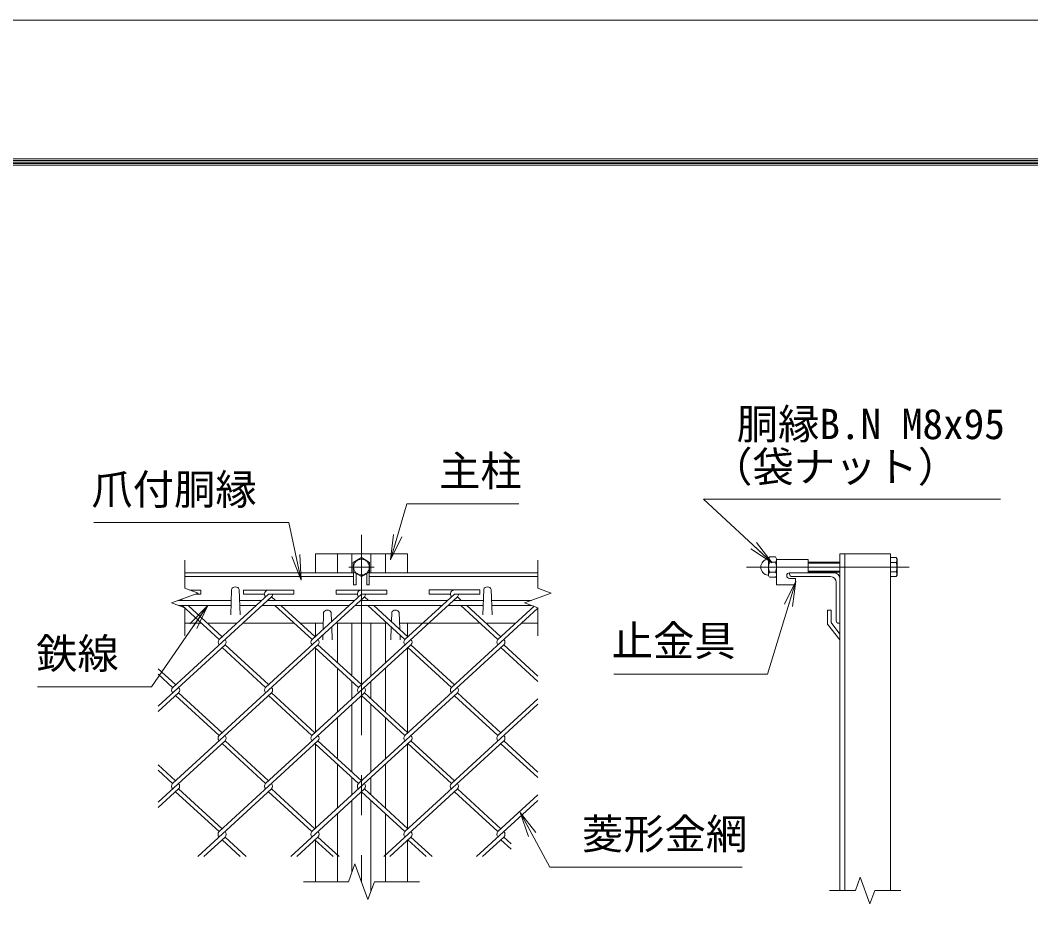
# Model space of a CAD drawing. Units: millimetres, scale not verified. Extents: x -4210 to 4210, y -2972 to 2972.
# Drawn here: x 757 to 2361, y 1545 to 2972 of the extents above; entities that cross this region are included whole.
import ezdxf
from ezdxf.enums import TextEntityAlignment as Align

# ---------------------------------------------------------------- set-up
doc = ezdxf.new("R2010")
doc.units = ezdxf.units.MM
doc.header["$LTSCALE"] = 10
doc.linetypes.add('USER1', pattern=[50.8, 31.75, -6.35, 6.35, -6.35])
for name, color, linetype, lineweight in [('0-0_D-STR1', 1, 'Continuous', 18), ('0-1_D-BMK', 2, 'USER1', 13), ('0-2_D-STR-DIM', 7, 'Continuous', 13), ('0-3_D-STR3', 3, 'Continuous', 13), ('0-6_D-STR-TXT', 7, 'Continuous', 13), ('0-7_0', 7, 'Continuous', 18), ('0-9_D-STR2', 7, 'Continuous', 13), ('0-B_D-TTL', 7, 'Continuous', 18)]:
    doc.layers.add(name, color=color, linetype=linetype, lineweight=lineweight)
doc.styles.add('ＭＳ ゴシック', font='')
doc.styles.get('ＭＳ ゴシック').set_extended_font_data('MS Gothic')

# ---------------------------------------------------------------- blocks, each defined once
blk = doc.blocks.new('_Open')
at = {"layer": '0-7_0'}
blk.add_line((-10, 1.667), (0, 0), dxfattribs=at)
blk.add_lwpolyline([(-10, -1.667), (0, 0), (-10, 0)], dxfattribs=at)

msp = doc.modelspace()

# ---------------------------------------------------------------- linework, layer by layer
at = {"layer": '0-0_D-STR1'}
for p, q in [((1225.93, 2125.1), (1371.93, 2125.1)), ((1225.93, 2095.1), (1225.93, 2125.1)), ((1260.93, 2095.1), (1260.93, 2125.1)), ((1283.93, 2125.1), (1283.93, 2095.1)), ((1313.93, 2125.1), (1313.93, 2095.1)), ((1336.93, 2095.1), (1336.93, 2125.1)), ((1371.93, 2095.1), (1371.93, 2125.1)), ((2058.25, 1591.15), (2058.25, 2125.1)), ((2058.25, 2125.1), (2138.25, 2125.1)), ((2066.25, 1591.15), (2066.25, 2125.1)), ((2138.25, 1591.15), (2138.25, 2125.1)), ((1018.93, 2095.1), (1286.43, 2095.1)), ((1018.93, 2089.1), (1286.43, 2089.1)), ((1311.43, 2095.1), (1578.93, 2095.1)), ((1311.43, 2089.1), (1578.93, 2089.1)), ((1978.25, 2095.1), (2048.25, 2095.1)), ((1978.25, 2093.1), (1978.25, 2095.1)), ((1982.25, 2089.1), (2043.25, 2089.1)), ((2058.25, 2085.1), (2058.25, 2015.1)), ((1092.93, 2068.84), (1091.53, 2028.59)), ((1104.93, 2068.84), (1106.34, 2028.59)), ((1492.93, 2068.84), (1491.53, 2028.59)), ((1504.93, 2068.84), (1506.34, 2028.59)), ((2052.25, 2080.1), (2052.25, 2019.1)), ((1238.93, 2031.86), (1238.01, 2005.39)), ((1250.93, 2031.86), (1251.43, 2017.69)), ((1346.93, 2031.86), (1346.45, 2017.88)), ((1358.93, 2031.86), (1359.85, 2005.59)), ((2038.25, 2035.86), (2038.25, 2013.86)), ((2044.25, 2035.86), (2038.25, 2035.86)), ((2044.25, 2035.86), (2044.25, 2016.1)), ((1018.93, 2015.1), (1045.12, 2015.1)), ((1054.57, 2015.1), (1101.15, 2015.1)), ((1110.62, 2015.1), (1192.57, 2015.1)), ((1202.02, 2015.1), (1238.35, 2015.1)), ((1225.93, 1994.33), (1225.93, 2015.1)), ((1251.71, 2009.49), (1252.43, 1988.86)), ((1340, 2015.1), (1257.84, 2015.1)), ((1260.93, 1952.46), (1260.93, 2015.1)), ((1283.93, 2015.1), (1283.93, 1931.38)), ((1313.93, 2015.1), (1313.93, 1931.38)), ((1336.93, 1952.46), (1336.93, 2015.1)), ((1346.15, 2009.46), (1345.43, 1988.86)), ((1487.46, 2015.1), (1359.52, 2015.1)), ((1371.93, 1994.52), (1371.93, 2015.1)), ((1543.52, 2015.1), (1496.93, 2015.1)), ((1578.93, 2015.1), (1552.99, 2015.1)), ((2038.25, 2013.86), (2058.25, 1988.86)), ((2044.25, 2016.1), (2058.25, 1998)), ((2056.25, 2015.1), (2058.25, 2015.1)), ((1237.71, 1996.65), (1237.43, 1988.86)), ((1360.16, 1996.63), (1360.43, 1988.86)), ((1225.93, 1842.06), (1225.93, 1975.85)), ((1371.93, 1842.06), (1371.93, 1975.85)), ((1260.93, 1874.14), (1260.93, 1943.78)), ((1336.93, 1874.14), (1336.93, 1943.78)), ((1283.93, 1922.7), (1283.93, 1895.21)), ((1313.93, 1922.7), (1313.93, 1895.21)), ((1283.93, 1886.53), (1283.93, 1778.9)), ((1313.93, 1886.53), (1313.93, 1778.9)), ((1260.93, 1799.98), (1260.93, 1865.45)), ((1336.93, 1799.98), (1336.93, 1865.45)), ((1225.93, 1689.58), (1225.93, 1823.37)), ((1371.93, 1689.58), (1371.93, 1823.37)), ((1260.93, 1721.66), (1260.93, 1791.3)), ((1336.93, 1721.66), (1336.93, 1791.3)), ((1283.93, 1770.22), (1283.93, 1742.73)), ((1313.93, 1770.22), (1313.93, 1742.73)), ((1283.93, 1734.05), (1283.93, 1620.27)), ((1313.93, 1734.05), (1313.93, 1589.93)), ((1260.93, 1605.1), (1260.93, 1712.98)), ((1336.93, 1605.1), (1336.93, 1712.98)), ((1225.93, 1605.1), (1225.93, 1670.89)), ((1371.93, 1605.1), (1371.93, 1670.89))]:
    msp.add_line(p, q, dxfattribs=at)
for centre, radius, start, end in [((1982.25, 2093.1), 4, 180, 270), ((2043.25, 2080.1), 9, 0, 90), ((2048.25, 2085.1), 10, 0, 90), ((1098.93, 2066.34), 6.5, 22.61986, 157.38014), ((1498.93, 2066.34), 6.5, 22.61986, 157.38014), ((1244.93, 2029.36), 6.5, 22.61986, 157.38014), ((1352.93, 2029.36), 6.5, 22.61986, 157.38014), ((2056.25, 2019.1), 4, 180, 270)]:
    msp.add_arc(centre, radius, start, end, dxfattribs=at)
at = {"layer": '0-1_D-BMK'}
for p, q in [((1298.93, 2155.1), (1298.93, 1605.1)), ((1318.93, 2104.1), (1278.93, 2104.1)), ((1909.78, 2104.1), (2168.25, 2104.1))]:
    msp.add_line(p, q, dxfattribs=at)
at = {"layer": '0-2_D-STR-DIM'}
for p, q in [((1018.93, 2115.1), (1018.93, 2070.49)), ((1578.93, 2115.1), (1578.93, 2070.49)), ((1040.08, 2062.8), (1018.93, 2070.49)), ((997.79, 2047.4), (1040.08, 2062.8)), ((1018.93, 2039.71), (997.79, 2047.4)), ((1018.93, 2039.71), (1018.93, 1995.1)), ((1578.93, 2039.71), (1578.93, 1995.1)), ((1278.41, 1605.1), (1288.67, 1633.29)), ((1288.67, 1633.29), (1309.2, 1576.91)), ((1278.41, 1605.1), (1206.93, 1605.1)), ((1309.2, 1576.91), (1319.46, 1605.1)), ((1390.93, 1605.1), (1319.46, 1605.1)), ((2090.55, 1612.3), (2082.85, 1591.15)), ((2105.94, 1570.01), (2090.55, 1612.3)), ((2041.75, 1591.15), (2082.85, 1591.15)), ((2113.64, 1591.15), (2105.94, 1570.01)), ((2113.64, 1591.15), (2154.75, 1591.15))]:
    msp.add_line(p, q, dxfattribs=at)
msp.add_lwpolyline([(1578.93, 2039.71), (1557.79, 2047.4), (1600.08, 2062.8), (1578.93, 2070.49)], dxfattribs=at)
at = {"layer": '0-3_D-STR3'}
for p, q in [((1955.75, 2120.3), (1946.75, 2120.3)), ((2138.25, 2119.11), (2147.45, 2119.11)), ((2138.25, 2119.11), (2138.25, 2089.09)), ((2148.85, 2116.7), (2147.45, 2119.11)), ((1944.75, 2116.57), (1944.75, 2091.88)), ((1944.75, 2116.57), (1944.75, 2091.88)), ((1946.75, 2112.2), (1955.75, 2112.2)), ((1957.75, 2116.57), (1957.75, 2091.88)), ((1957.75, 2116.57), (1957.75, 2091.88)), ((1957.75, 2116.1), (2007.75, 2116.1)), ((1957.75, 2116.1), (1957.75, 2076.1)), ((2007.75, 2116.1), (2007.75, 2095.1)), ((2058.25, 2112.1), (2007.75, 2112.1)), ((2058.25, 2110.6), (2007.75, 2110.6)), ((2138.25, 2111.61), (2147.45, 2111.61)), ((2148.85, 2116.7), (2148.85, 2091.5)), ((1286.43, 2096.31), (1286.43, 2076.1)), ((1290.43, 2094), (1290.43, 2076.1)), ((1307.43, 2094), (1307.43, 2076.1)), ((1311.43, 2096.31), (1311.43, 2076.1)), ((1946.75, 2096), (1955.75, 2096)), ((1955.75, 2087.9), (1946.75, 2087.9)), ((1978.25, 2095.1), (2007.75, 2095.1)), ((1978.25, 2086.1), (1987.75, 2086.1)), ((1987.75, 2086.1), (1987.75, 2076.1)), ((2058.25, 2097.6), (2007.75, 2097.6)), ((2058.25, 2096.1), (2007.75, 2096.1)), ((2138.25, 2096.59), (2147.45, 2096.59)), ((2138.25, 2089.09), (2147.45, 2089.09)), ((2148.85, 2091.5), (2147.45, 2089.09)), ((1286.43, 2076.1), (1290.43, 2076.1)), ((1307.43, 2076.1), (1311.43, 2076.1)), ((1957.75, 2076.1), (1987.75, 2076.1)), ((1008.61, 2051.34), (1092.32, 2051.34)), ((1008.95, 2043.34), (1092.05, 2043.34)), ((1105.55, 2051.34), (1140.7, 2051.34)), ((1105.82, 2043.34), (1131.97, 2043.34)), ((1141.45, 2043.34), (1279.43, 2043.34)), ((1150.18, 2051.34), (1288.16, 2051.34)), ((1288.66, 2043.34), (1426.88, 2043.34)), ((1297.39, 2051.34), (1435.61, 2051.34)), ((1436.12, 2043.34), (1492.05, 2043.34)), ((1444.85, 2051.34), (1492.32, 2051.34)), ((1505.55, 2051.34), (1568.61, 2051.34)), ((1505.82, 2043.34), (1568.95, 2043.34))]:
    msp.add_line(p, q, dxfattribs=at)
msp.add_lwpolyline([(1311.93, 2111.61), (1298.93, 2119.11), (1285.93, 2111.61), (1285.93, 2096.59), (1298.93, 2089.09), (1311.93, 2096.59)], close=True, dxfattribs=at)
msp.add_circle((1298.93, 2104.1), 12.5, dxfattribs=at)
for centre, radius, start, end in [((1945.75, 2104.1), 13, 97.16806, 262.83194), ((1944, 2117.99), 1, 277.16806, 350.16084), ((1949.82, 2116.25), 5.08, 127.21089, 232.78911), ((1952.67, 2116.25), 5.08, 307.21089, 52.78911), ((2141.97, 2115.36), 6.64, 325.61585, 34.38415), ((1962.15, 2104.1), 17.4, 152.26063, 207.73937), ((1940.34, 2104.1), 17.4, 332.26063, 27.73937), ((2123.78, 2104.1), 24.84, 342.4121, 17.5879), ((1944, 2090.21), 1, 16.57981, 82.83194), ((1949.84, 2091.95), 5.1, 127.42505, 232.57495), ((1952.65, 2091.95), 5.1, 307.42505, 52.57495), ((1978.25, 2090.6), 4.5, 90, 270), ((2141.97, 2092.84), 6.64, 325.61585, 34.38415)]:
    msp.add_arc(centre, radius, start, end, dxfattribs=at)
at = {"layer": '0-6_D-STR-TXT'}
for points in [[(1548.52, 2204.61), (1371.2, 2204.61), (1345.74, 2117.47)], [(2312.91, 2211.99), (1841.94, 2211.99), (1949.17, 2112.34)], [(874.43, 2174.97), (1183.47, 2174.97), (1202.97, 2085.39)], [(1699.35, 1934.55), (1943.17, 1934.55), (1987.49, 2079.71)], [(784.96, 1914.21), (965.83, 1914.21), (1053.83, 2041.7)], [(1903.18, 1628.19), (1597.69, 1628.19), (1551.8, 1713.27)]]:
    msp.add_lwpolyline(points, dxfattribs=at)
at = {"layer": '0-9_D-STR2'}
for p, q in [((1156.32, 2056.98), (999.41, 1913.19)), ((1015.01, 2051.34), (1013.19, 2053.01)), ((1026.56, 2067.72), (1044.13, 2067.72)), ((1036.01, 2061.32), (1044.13, 2061.32)), ((1044.13, 2061.32), (1044.13, 2067.72)), ((1151.59, 2061.32), (1073.12, 1989.42)), ((1111.59, 2061.32), (1111.59, 2067.72)), ((1111.59, 2067.72), (1191.59, 2067.72)), ((1111.59, 2061.32), (1145.16, 2061.32)), ((1303.66, 2057.08), (1146.74, 1913.3)), ((1151.59, 2061.32), (1191.59, 2061.32)), ((1153, 2051.34), (1151.59, 2052.64)), ((1162.47, 2051.34), (1156.32, 2056.98)), ((1191.59, 2061.32), (1191.59, 2067.72)), ((1299.04, 2061.32), (1220.58, 1989.42)), ((1259.04, 2061.32), (1259.04, 2067.72)), ((1259.04, 2067.72), (1339.04, 2067.72)), ((1259.04, 2061.32), (1292.62, 2061.32)), ((1451.11, 2057.08), (1294.2, 1913.3)), ((1300.45, 2051.34), (1298.92, 2052.74)), ((1299.04, 2061.32), (1339.04, 2061.32)), ((1309.92, 2051.34), (1303.66, 2057.08)), ((1339.04, 2061.32), (1339.04, 2067.72)), ((1446.61, 2061.42), (1368.03, 1989.42)), ((1406.61, 2061.42), (1406.61, 2067.82)), ((1406.61, 2067.82), (1486.61, 2067.82)), ((1406.61, 2061.42), (1440.18, 2061.42)), ((1447.91, 2051.34), (1446.38, 2052.74)), ((1446.61, 2061.42), (1486.61, 2061.42)), ((1457.38, 2051.34), (1451.11, 2057.08)), ((1486.61, 2061.42), (1486.61, 2067.82)), ((1073.12, 1989.42), (1014.27, 2043.34)), ((1077.86, 1993.76), (1023.74, 2043.34)), ((1220.58, 1989.42), (1161.73, 2043.34)), ((1225.31, 1993.76), (1171.2, 2043.34)), ((1368.03, 1989.42), (1309.18, 2043.34)), ((1372.77, 1993.76), (1318.65, 2043.34)), ((1578.93, 2038.87), (1441.76, 1913.18)), ((1515.49, 1989.42), (1456.64, 2043.34)), ((1520.22, 1993.76), (1466.11, 2043.34)), ((1572.81, 2041.94), (1515.49, 1989.42)), ((1082.49, 1980.86), (976.43, 1883.68)), ((1229.93, 1980.84), (1073.01, 1837.06)), ((1146.74, 1913.3), (1077.75, 1976.51)), ((1151.48, 1917.64), (1082.49, 1980.86)), ((1377.39, 1980.84), (1220.47, 1837.06)), ((1294.2, 1913.3), (1225.21, 1976.51)), ((1298.93, 1917.64), (1229.94, 1980.86)), ((1524.84, 1980.84), (1367.93, 1837.06)), ((1441.76, 1913.18), (1372.65, 1976.5)), ((1446.5, 1917.52), (1377.39, 1980.84)), ((1578.93, 1922.6), (1520.11, 1976.5)), ((1578.93, 1931.28), (1524.84, 1980.84)), ((1004.02, 1917.64), (976.43, 1942.92)), ((999.29, 1913.3), (976.43, 1934.24)), ((1008.76, 1904.62), (976.43, 1874.99)), ((1156.22, 1904.62), (999.29, 1760.82)), ((1073.01, 1837.06), (1004.02, 1900.28)), ((1077.75, 1841.4), (1008.76, 1904.62)), ((1303.67, 1904.62), (1146.74, 1760.82)), ((1220.47, 1837.06), (1151.48, 1900.28)), ((1225.21, 1841.4), (1156.22, 1904.62)), ((1451.11, 1904.6), (1294.2, 1760.82)), ((1367.93, 1837.06), (1298.93, 1900.28)), ((1372.66, 1841.4), (1303.67, 1904.62)), ((1515.37, 1837.05), (1446.79, 1899.89)), ((1520.11, 1841.39), (1451.11, 1904.6)), ((1578.93, 1895.29), (1515.37, 1837.05)), ((1578.93, 1886.61), (1441.65, 1760.82)), ((1082.49, 1828.38), (976.43, 1731.2)), ((1229.94, 1828.38), (1073.01, 1684.58)), ((1151.48, 1765.16), (1082.49, 1828.38)), ((1377.4, 1828.38), (1220.47, 1684.58)), ((1298.93, 1765.16), (1229.94, 1828.38)), ((1524.84, 1828.37), (1367.93, 1684.58)), ((1446.39, 1765.16), (1377.4, 1828.38)), ((1578.93, 1778.8), (1524.84, 1828.37)), ((1146.74, 1760.82), (1077.75, 1824.04)), ((1294.2, 1760.82), (1225.62, 1823.66)), ((1441.65, 1760.82), (1372.66, 1824.04)), ((1578.93, 1770.12), (1520.11, 1824.02)), ((1004.02, 1765.16), (976.43, 1790.44)), ((999.29, 1760.82), (976.43, 1781.76)), ((1008.76, 1752.14), (976.43, 1722.52)), ((1077.75, 1688.92), (1008.76, 1752.14)), ((1156.22, 1752.14), (1039.41, 1645.1)), ((1225.21, 1688.92), (1156.21, 1752.14)), ((1303.67, 1752.14), (1186.86, 1645.1)), ((1372.66, 1688.92), (1303.67, 1752.14)), ((1451.13, 1752.14), (1334.32, 1645.1)), ((1520.12, 1688.92), (1451.13, 1752.14)), ((1073.01, 1684.58), (1004.02, 1747.8)), ((1220.47, 1684.58), (1151.48, 1747.8)), ((1367.93, 1684.58), (1298.93, 1747.8)), ((1515.38, 1684.58), (1446.39, 1747.8)), ((1578.93, 1734.13), (1481.77, 1645.1)), ((1578.93, 1742.81), (1515.38, 1684.58)), ((1082.49, 1675.9), (1048.88, 1645.1)), ((1106.62, 1645.1), (1077.75, 1671.56)), ((1116.1, 1645.1), (1082.49, 1675.9)), ((1229.94, 1675.9), (1196.34, 1645.1)), ((1254.08, 1645.1), (1225.21, 1671.56)), ((1263.55, 1645.1), (1229.94, 1675.9)), ((1377.4, 1675.9), (1343.79, 1645.1)), ((1401.53, 1645.1), (1372.66, 1671.56)), ((1411.01, 1645.1), (1377.4, 1675.9)), ((1524.85, 1675.9), (1491.25, 1645.1)), ((1536.43, 1656.6), (1520.12, 1671.56)), ((1536.43, 1665.29), (1524.85, 1675.9))]:
    msp.add_line(p, q, dxfattribs=at)
for centre, start, end in [((1151.59, 2061.32), 95, 222.5), ((1151.59, 2061.32), 317.5, 0), ((1299.04, 2061.32), 85, 222.5), ((1299.04, 2061.32), 317.5, 0), ((1446.61, 2061.42), 85, 222.5), ((1446.5, 2061.32), 317.5, 0.89905), ((1077.86, 1985.08), 137.5, 222.5), ((1077.86, 1985.08), 317.5, 42.5), ((1225.31, 1985.08), 137.5, 222.5), ((1225.31, 1985.08), 317.5, 42.5), ((1372.77, 1985.08), 137.5, 222.5), ((1372.77, 1985.08), 317.5, 42.5), ((1520.22, 1985.08), 137.5, 222.5), ((1520.22, 1985.08), 317.5, 42.5), ((1004.13, 1908.84), 137.5, 222.5), ((1004.13, 1908.84), 317.5, 42.5), ((1151.59, 1908.84), 137.5, 222.5), ((1151.59, 1908.84), 317.5, 42.5), ((1299.04, 1908.84), 137.5, 222.5), ((1299.04, 1908.84), 317.5, 42.5), ((1446.5, 1908.84), 137.5, 222.5), ((1446.5, 1908.84), 317.5, 42.5), ((1077.75, 1832.72), 137.5, 222.5), ((1077.75, 1832.72), 317.5, 42.5), ((1225.21, 1832.72), 137.5, 222.5), ((1225.21, 1832.72), 317.5, 42.5), ((1372.77, 1832.6), 137.5, 222.5), ((1372.77, 1832.6), 317.5, 42.5), ((1520.22, 1832.6), 137.5, 222.5), ((1520.22, 1832.6), 317.5, 42.5), ((1004.01, 1756.47), 137.5, 222.5), ((1004.01, 1756.47), 317.5, 42.5), ((1151.47, 1756.47), 137.5, 222.5), ((1151.47, 1756.47), 317.5, 42.5), ((1298.92, 1756.47), 137.5, 222.5), ((1298.92, 1756.47), 317.5, 42.5), ((1446.38, 1756.47), 137.5, 222.5), ((1446.38, 1756.47), 317.5, 42.5), ((1077.75, 1680.24), 137.5, 222.5), ((1077.75, 1680.24), 317.5, 42.5), ((1225.21, 1680.24), 137.5, 222.5), ((1225.21, 1680.24), 317.5, 42.5), ((1372.77, 1680.12), 137.5, 222.5), ((1372.77, 1680.12), 317.5, 42.5), ((1520.22, 1680.12), 137.5, 222.5), ((1520.22, 1680.12), 317.5, 42.5)]:
    msp.add_arc(centre, 6.42, start, end, dxfattribs=at)
at = {"layer": '0-B_D-TTL', "color": 2}
msp.add_lwpolyline([(-4190, 2971.67), (4210, 2971.67), (4210, -2968.33), (-4190, -2968.33)], close=True, dxfattribs=at)
at = {"layer": '0-B_D-TTL'}
for points in [[(-3920, 2751.67), (3940, 2751.67), (3940, -2748.33), (-3920, -2748.33)], [(-3917.5, 2749.17), (3937.5, 2749.17), (3937.5, -2745.83), (-3917.5, -2745.83)], [(-3915, 2746.67), (3935, 2746.67), (3935, -2743.33), (-3915, -2743.33)], [(-3912.5, 2744.17), (3932.5, 2744.17), (3932.5, -2740.83), (-3912.5, -2740.83)], [(-3910, 2741.67), (3930, 2741.67), (3930, -2738.33), (-3910, -2738.33)]]:
    msp.add_lwpolyline(points, close=True, dxfattribs=at)

# ---------------------------------------------------------------- block references
at = {"layer": '0-6_D-STR-TXT', "xscale": 4, "yscale": 4}
for p, rotation in [((1345.18, 2115.55), 253.7123), ((1950.63, 2110.98), 317.09684), ((1203.4, 2083.43), 282.27872), ((1988.08, 2081.62), 73.01941), ((1054.96, 2043.34), 55.3852), ((1550.85, 1715.03), 118.34149)]:
    msp.add_blockref('_Open', p, dxfattribs=dict(at, rotation=rotation))

# ---------------------------------------------------------------- texts
at = {"layer": '0-6_D-STR-TXT', "style": 'ＭＳ ゴシック'}
for s, p in [('胴縁B.N M8x95', (1894.39, 2292.71)), ('（袋ナット）', (1853.78, 2224.83)), ('主柱', (1422.13, 2218.34)), ('爪付胴縁', (870.37, 2188.95)), ('止金具', (1696.05, 1948.79)), ('鉄線', (782.67, 1928.58)), ('菱形金網', (1648.86, 1642.43))]:
    msp.add_text(s, height=48.09, dxfattribs=at).set_placement(p, align=Align.BOTTOM_LEFT)

doc.saveas('drawing.dxf')
